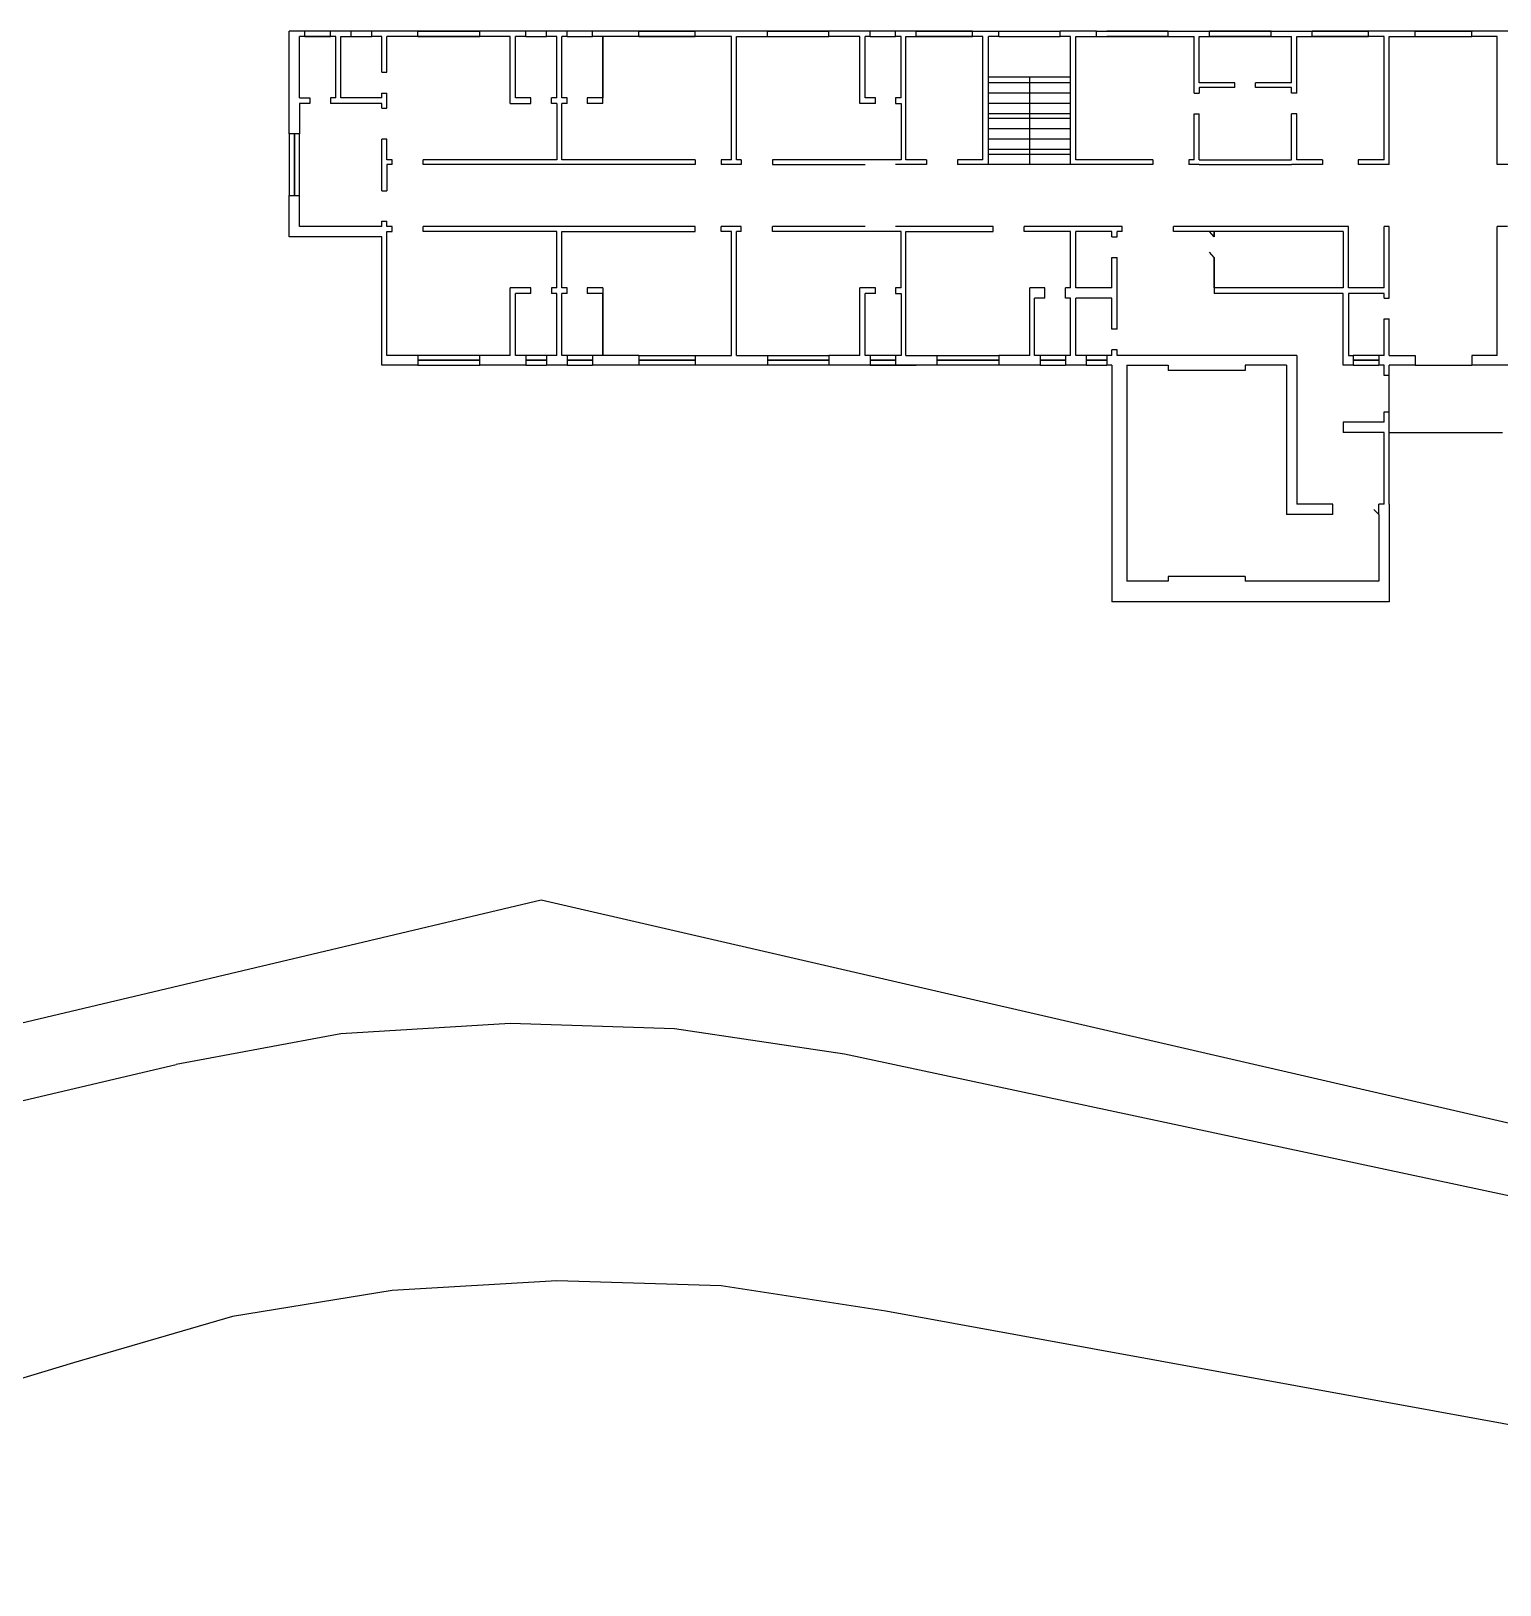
# Model space of a CAD drawing. Header units: millimetres. Extents: x -518.8 to -461.2, y 3.5 to 44.2.
# Drawn here: x -478.692 to -476.873, y 11.266 to 13.19 of the extents above; entities that cross this region are included whole.
import ezdxf

# ---------------------------------------------------------------- set-up
doc = ezdxf.new("R2010")
doc.units = ezdxf.units.MM
doc.header["$MEASUREMENT"] = 0
doc.layers.add('8', color=8, linetype='Continuous')

msp = doc.modelspace()

# ---------------------------------------------------------------- linework, layer by layer
at = {"layer": '8'}
for points in [[(-478.3722, 13.0631), (-478.3722, 13.1902)], [(-478.3527, 13.1902), (-478.3722, 13.1902)], [(-478.3594, 13.1075), (-478.3594, 13.1834)], [(-478.3211, 13.1834), (-478.3527, 13.1834), (-478.3527, 13.1834), (-478.3594, 13.1834)], [(-478.3527, 13.1834), (-478.3527, 13.1902)], [(-478.3211, 13.1902), (-478.3527, 13.1902)], [(-478.3211, 13.1902), (-478.3527, 13.1902)], [(-478.3527, 13.1834), (-478.3211, 13.1834)], [(-478.3211, 13.1834), (-478.3211, 13.1902)], [(-478.3083, 13.1834), (-478.2955, 13.1834), (-478.2955, 13.1834), (-478.2955, 13.1902), (-478.2955, 13.1902), (-478.3211, 13.1902)], [(-478.3143, 13.1834), (-478.3211, 13.1834)], [(-478.3143, 13.1075), (-478.3143, 13.1834)], [(-478.3083, 13.1075), (-478.3083, 13.1834)], [(-478.2699, 13.1902), (-478.2955, 13.1902)], [(-478.2699, 13.1902), (-478.2955, 13.1902)], [(-478.2955, 13.1834), (-478.2699, 13.1834)], [(-478.2955, 13.1834), (-478.2699, 13.1834)], [(-478.2572, 13.1834), (-478.2699, 13.1834), (-478.2699, 13.1902)], [(-478.2128, 13.1902), (-478.2699, 13.1902)], [(-478.2572, 13.1391), (-478.2572, 13.1834)], [(-478.2511, 13.1391), (-478.2511, 13.1834)], [(-478.2128, 13.1834), (-478.2511, 13.1834)], [(-478.2128, 13.1834), (-478.2128, 13.1902)], [(-478.1361, 13.1834), (-478.2128, 13.1834), (-478.2128, 13.1834), (-478.1361, 13.1834), (-478.1361, 13.1834), (-478.1361, 13.1902), (-478.1361, 13.1902), (-478.2128, 13.1902), (-478.2128, 13.1902), (-478.1361, 13.1902)], [(-478.079, 13.1902), (-478.1361, 13.1902)], [(-478.0985, 13.1834), (-478.1361, 13.1834)], [(-478.0985, 13.1007), (-478.0985, 13.1834)], [(-478.0918, 13.1075), (-478.0918, 13.1834)], [(-478.079, 13.1834), (-478.0918, 13.1834)], [(-478.079, 13.1834), (-478.079, 13.1902)], [(-478.0278, 13.1902), (-478.0534, 13.1902), (-478.079, 13.1902)], [(-478.0534, 13.1902), (-478.079, 13.1902)], [(-478.079, 13.1834), (-478.0534, 13.1834)], [(-478.079, 13.1834), (-478.0534, 13.1834)], [(-478.0534, 13.1834), (-478.0534, 13.1902)], [(-478.0406, 13.1834), (-478.0534, 13.1834)], [(-478.0406, 13.1075), (-478.0406, 13.1834)], [(-478.0346, 13.1075), (-478.0346, 13.1834)], [(-478.0278, 13.1834), (-478.0346, 13.1834)], [(-478.0278, 13.1834), (-478.0278, 13.1902)], [(-477.9963, 13.1902), (-478.0278, 13.1902)], [(-477.9963, 13.1902), (-478.0278, 13.1902)], [(-478.0278, 13.1834), (-477.9963, 13.1834)], [(-478.0278, 13.1834), (-477.9963, 13.1834)], [(-477.9963, 13.1834), (-477.9963, 13.1902)], [(-477.9391, 13.1902), (-477.9963, 13.1902)], [(-477.9835, 13.1834), (-477.9963, 13.1834)], [(-477.9835, 13.1007), (-477.9835, 13.1834), (-477.9835, 13.1834), (-477.9835, 13.1075)], [(-477.9391, 13.1834), (-477.9835, 13.1834)], [(-477.9391, 13.1834), (-477.9391, 13.1902)], [(-477.8692, 13.1834), (-477.9391, 13.1834), (-477.9391, 13.1834), (-477.8692, 13.1834), (-477.8692, 13.1834), (-477.8692, 13.1902), (-477.8692, 13.1902), (-477.9391, 13.1902), (-477.9391, 13.1902), (-477.8692, 13.1902)], [(-477.7797, 13.1902), (-477.8692, 13.1902)], [(-477.8241, 13.1834), (-477.8692, 13.1834)], [(-477.8241, 13.0308), (-477.8241, 13.1834)], [(-477.8181, 13.1834), (-477.7797, 13.1834), (-477.7797, 13.1834), (-477.7797, 13.1902)], [(-477.8181, 13.0308), (-477.8181, 13.1834)], [(-477.6654, 13.1834), (-477.7038, 13.1834), (-477.7038, 13.1902), (-477.7038, 13.1902), (-477.7797, 13.1902)], [(-477.7797, 13.1902), (-477.7038, 13.1902)], [(-477.7797, 13.1834), (-477.7038, 13.1834)], [(-477.7797, 13.1834), (-477.7038, 13.1834)], [(-477.6527, 13.1902), (-477.7038, 13.1902)], [(-477.6654, 13.1007), (-477.6654, 13.1834)], [(-477.6587, 13.1075), (-477.6587, 13.1834)], [(-477.6527, 13.1834), (-477.6587, 13.1834)], [(-477.6527, 13.1834), (-477.6527, 13.1902)], [(-477.5955, 13.1902), (-477.6211, 13.1902), (-477.6527, 13.1902)], [(-477.6211, 13.1902), (-477.6527, 13.1902)], [(-477.6083, 13.1834), (-477.5955, 13.1834), (-477.5955, 13.1834), (-477.5955, 13.1902), (-477.6527, 13.1902)], [(-477.6527, 13.1834), (-477.6211, 13.1834)], [(-477.6527, 13.1834), (-477.6211, 13.1834)], [(-477.6143, 13.1834), (-477.6211, 13.1834), (-477.6211, 13.1902)], [(-477.6143, 13.1075), (-477.6143, 13.1834)], [(-477.6083, 13.0308), (-477.6083, 13.1834)], [(-477.5256, 13.1834), (-477.5955, 13.1834), (-477.5955, 13.1834), (-477.5256, 13.1834), (-477.5256, 13.1834), (-477.5256, 13.1902), (-477.5256, 13.1902), (-477.5955, 13.1902), (-477.5955, 13.1902), (-477.5256, 13.1902)], [(-477.5256, 13.1902), (-477.4933, 13.1902), (-477.4933, 13.1902), (-477.4173, 13.1902)], [(-477.5128, 13.1834), (-477.5256, 13.1834)], [(-477.5128, 13.0308), (-477.5128, 13.1834)], [(-477.506, 13.0248), (-477.506, 13.1834)], [(-477.4933, 13.1834), (-477.506, 13.1834)], [(-477.4933, 13.1902), (-477.4173, 13.1902)], [(-477.4933, 13.1834), (-477.4933, 13.1902)], [(-477.4933, 13.1834), (-477.4173, 13.1834)], [(-477.4933, 13.1834), (-477.4173, 13.1834)], [(-477.4173, 13.1834), (-477.4173, 13.1902)], [(-477.3978, 13.1834), (-477.3722, 13.1834), (-477.3722, 13.1834), (-477.3722, 13.1902), (-477.3722, 13.1902), (-477.4173, 13.1902)], [(-477.4045, 13.1834), (-477.4173, 13.1834)], [(-477.4045, 13.0248), (-477.4045, 13.1834)], [(-477.3978, 13.0308), (-477.3978, 13.1834)], [(-477.3722, 13.1902), (-477.2963, 13.1902)], [(-477.3722, 13.1902), (-477.2963, 13.1902)], [(-477.3722, 13.1834), (-477.2963, 13.1834)], [(-477.3722, 13.1834), (-477.2963, 13.1834)], [(-477.2835, 13.1834), (-477.3594, 13.1834), (-477.3594, 13.1834), (-477.2835, 13.1834), (-477.2835, 13.1834), (-477.2835, 13.1902), (-477.2835, 13.1902), (-477.3594, 13.1902), (-477.3594, 13.1902), (-477.2835, 13.1902)], [(-477.2835, 13.1902), (-477.2324, 13.1902)], [(-477.2835, 13.1834), (-477.2511, 13.1834)], [(-477.2511, 13.1135), (-477.2511, 13.1834)], [(-477.2451, 13.1263), (-477.2451, 13.1834)], [(-477.2451, 13.1834), (-477.2324, 13.1834)], [(-477.2324, 13.1834), (-477.1557, 13.1834), (-477.1557, 13.1834), (-477.2324, 13.1834), (-477.2324, 13.1834), (-477.2324, 13.1902), (-477.2324, 13.1902), (-477.1557, 13.1902), (-477.1557, 13.1902), (-477.2324, 13.1902)], [(-477.1557, 13.1902), (-477.1053, 13.1902)], [(-477.1557, 13.1834), (-477.1557, 13.1902)], [(-477.1557, 13.1834), (-477.1308, 13.1834)], [(-477.1308, 13.1263), (-477.1308, 13.1834)], [(-477.1241, 13.1135), (-477.1241, 13.1834)], [(-477.1241, 13.1834), (-477.1053, 13.1834)], [(-477.1053, 13.1834), (-477.0354, 13.1834), (-477.0354, 13.1834), (-477.1053, 13.1834), (-477.1053, 13.1834), (-477.1053, 13.1902), (-477.1053, 13.1902), (-477.0354, 13.1902), (-477.0354, 13.1902), (-477.1053, 13.1902)], [(-476.9775, 13.1902), (-477.0354, 13.1902)], [(-477.0354, 13.1834), (-477.0354, 13.1902)], [(-477.0158, 13.1834), (-477.0354, 13.1834)], [(-477.0158, 13.0308), (-477.0158, 13.1834)], [(-477.0098, 13.1834), (-476.9775, 13.1834), (-476.9775, 13.1834), (-476.9775, 13.1902)], [(-477.0098, 13.0248), (-477.0098, 13.1834)], [(-476.8316, 13.1902), (-476.9075, 13.1902), (-476.9075, 13.1902), (-476.9775, 13.1902)], [(-476.9775, 13.1902), (-476.9075, 13.1902)], [(-476.9775, 13.1834), (-476.9075, 13.1834)], [(-476.9775, 13.1834), (-476.9075, 13.1834)], [(-476.9075, 13.1834), (-476.9075, 13.1902)], [(-476.876, 13.1834), (-476.9075, 13.1834)], [(-476.876, 13.0248), (-476.876, 13.1834)], [(-478.2572, 13.1391), (-478.2511, 13.1391)], [(-477.4045, 13.133), (-477.506, 13.133)], [(-477.4045, 13.1263), (-477.506, 13.1263)], [(-477.4549, 13.0248), (-477.4549, 13.133)], [(-477.2008, 13.1263), (-477.2451, 13.1263)], [(-477.2008, 13.1203), (-477.2008, 13.1263)], [(-477.1752, 13.1203), (-477.1752, 13.1263)], [(-477.1308, 13.1263), (-477.1752, 13.1263)], [(-478.3594, 13.1075), (-478.3466, 13.1075), (-478.3466, 13.1075), (-478.3466, 13.1007), (-478.3594, 13.1007)], [(-478.3143, 13.1075), (-478.3211, 13.1075), (-478.3211, 13.1007)], [(-478.2572, 13.1075), (-478.3083, 13.1075)], [(-478.2572, 13.1075), (-478.2572, 13.1135), (-478.2511, 13.1135)], [(-478.2511, 13.0947), (-478.2511, 13.1135)], [(-478.0985, 13.1007), (-478.073, 13.1007), (-478.073, 13.1007), (-478.073, 13.1075), (-478.073, 13.1075), (-478.0918, 13.1075)], [(-478.0406, 13.1075), (-478.0474, 13.1075)], [(-478.0474, 13.1007), (-478.0474, 13.1075)], [(-478.0278, 13.1075), (-478.0346, 13.1075)], [(-478.0278, 13.1007), (-478.0278, 13.1075)], [(-477.9835, 13.1075), (-478.003, 13.1075), (-478.003, 13.1075), (-478.003, 13.1007)], [(-477.6459, 13.1075), (-477.6587, 13.1075)], [(-477.6459, 13.1007), (-477.6459, 13.1075)], [(-477.6143, 13.1075), (-477.6211, 13.1075), (-477.6211, 13.1075), (-477.6211, 13.1007), (-477.6143, 13.1007), (-477.6143, 13.1007), (-477.6143, 13.0308)], [(-477.4045, 13.1135), (-477.506, 13.1135)], [(-477.2511, 13.1135), (-477.2451, 13.1135)], [(-477.2008, 13.1203), (-477.2451, 13.1203), (-477.2451, 13.1203), (-477.2451, 13.1135)], [(-477.1308, 13.1203), (-477.1752, 13.1203)], [(-477.1308, 13.1135), (-477.1308, 13.1203)], [(-477.1241, 13.1135), (-477.1308, 13.1135)], [(-478.3594, 13.1007), (-478.3594, 13.0631), (-478.3594, 13.0631), (-478.3722, 13.0631), (-478.3722, 13.0631), (-478.3722, 12.9864), (-478.3594, 12.9864), (-478.3594, 12.9864), (-478.3594, 13.0631)], [(-478.2572, 13.1007), (-478.3211, 13.1007)], [(-478.2572, 13.0947), (-478.2572, 13.1007)], [(-478.2572, 13.0947), (-478.2511, 13.0947)], [(-478.0406, 13.1007), (-478.0406, 13.0308), (-478.0406, 13.0308), (-478.206, 13.0308)], [(-478.0406, 13.1007), (-478.0474, 13.1007)], [(-478.0278, 13.1007), (-478.0346, 13.1007)], [(-478.0346, 13.0308), (-478.0346, 13.1007)], [(-477.9835, 13.1007), (-478.003, 13.1007)], [(-477.6459, 13.1007), (-477.6654, 13.1007)], [(-477.4045, 13.1007), (-477.506, 13.1007)], [(-477.4045, 13.0879), (-477.506, 13.0879)], [(-477.2511, 13.0879), (-477.2451, 13.0879)], [(-477.2511, 13.0308), (-477.2511, 13.0879)], [(-477.2451, 13.0308), (-477.2451, 13.0879)], [(-477.1241, 13.0879), (-477.1308, 13.0879)], [(-477.1308, 13.0308), (-477.1308, 13.0879)], [(-477.1241, 13.0308), (-477.1241, 13.0879)], [(-477.4045, 13.0819), (-477.506, 13.0819)], [(-477.4045, 13.0691), (-477.506, 13.0691)], [(-478.3654, 12.9864), (-478.3654, 13.0631), (-478.3654, 13.0631), (-478.3654, 12.9864)], [(-478.2444, 13.0308), (-478.2511, 13.0308), (-478.2511, 13.0308), (-478.2511, 13.0563), (-478.2511, 13.0563), (-478.2572, 13.0563)], [(-478.2572, 12.9924), (-478.2572, 13.0563)], [(-477.4045, 13.0563), (-477.506, 13.0563)], [(-478.2444, 13.0248), (-478.2511, 13.0248), (-478.2511, 13.0248), (-478.2511, 12.9924)], [(-478.2444, 13.0248), (-478.2444, 13.0308)], [(-478.206, 13.0248), (-478.206, 13.0308)], [(-477.8692, 13.0248), (-478.206, 13.0248)], [(-477.8692, 13.0308), (-478.0346, 13.0308)], [(-477.8692, 13.0308), (-477.8692, 13.0248)], [(-477.8241, 13.0308), (-477.8369, 13.0308)], [(-477.8369, 13.0308), (-477.8369, 13.0248)], [(-477.8121, 13.0248), (-477.8369, 13.0248)], [(-477.8121, 13.0308), (-477.8181, 13.0308)], [(-477.8121, 13.0308), (-477.8121, 13.0248)], [(-477.6143, 13.0308), (-477.7737, 13.0308)], [(-477.7737, 13.0308), (-477.7737, 13.0248), (-477.7737, 13.0248), (-477.6587, 13.0248)], [(-477.5827, 13.0248), (-477.6211, 13.0248)], [(-477.5827, 13.0308), (-477.6083, 13.0308)], [(-477.5827, 13.0308), (-477.5827, 13.0248)], [(-477.5444, 13.0308), (-477.5444, 13.0248)], [(-477.5128, 13.0308), (-477.5444, 13.0308)], [(-477.506, 13.0248), (-477.5444, 13.0248)], [(-477.4045, 13.0436), (-477.506, 13.0436)], [(-477.4045, 13.0375), (-477.506, 13.0375)], [(-477.4045, 13.0248), (-477.506, 13.0248)], [(-477.3023, 13.0248), (-477.4045, 13.0248)], [(-477.3023, 13.0308), (-477.3978, 13.0308)], [(-477.3023, 13.0308), (-477.3023, 13.0248)], [(-477.2579, 13.0308), (-477.2579, 13.0248)], [(-477.2511, 13.0308), (-477.2579, 13.0308)], [(-477.2451, 13.0248), (-477.2579, 13.0248)], [(-477.2451, 13.0308), (-477.1308, 13.0308)], [(-477.2451, 13.0248), (-477.1308, 13.0248)], [(-477.0925, 13.0248), (-477.1308, 13.0248)], [(-477.0925, 13.0308), (-477.1241, 13.0308)], [(-477.0925, 13.0308), (-477.0925, 13.0248)], [(-477.0158, 13.0308), (-477.0481, 13.0308)], [(-477.0481, 13.0308), (-477.0481, 13.0248)], [(-477.0098, 13.0248), (-477.0481, 13.0248)], [(-476.8572, 13.0308), (-476.8572, 13.0248), (-476.8572, 13.0248), (-476.876, 13.0248)], [(-478.3722, 12.9353), (-478.3722, 12.9864)], [(-478.3594, 12.9481), (-478.3594, 12.9864)], [(-478.2572, 12.9924), (-478.2511, 12.9924)], [(-478.2572, 12.9481), (-478.3594, 12.9481)], [(-478.2572, 12.9548), (-478.2511, 12.9548)], [(-478.2572, 12.9481), (-478.2572, 12.9548)], [(-478.2511, 12.9481), (-478.2511, 12.9548)], [(-478.2511, 12.9421), (-478.2444, 12.9421), (-478.2444, 12.9421), (-478.2444, 12.9481), (-478.2511, 12.9481)], [(-478.0406, 12.9421), (-478.206, 12.9421), (-478.206, 12.9421), (-478.206, 12.9481)], [(-478.0346, 12.9421), (-477.8692, 12.9421), (-477.8692, 12.9421), (-477.8692, 12.9481), (-477.8692, 12.9481), (-478.206, 12.9481)], [(-477.8369, 12.9421), (-477.8369, 12.9481)], [(-477.8121, 12.9481), (-477.8369, 12.9481)], [(-477.8121, 12.9421), (-477.8121, 12.9481)], [(-477.7737, 12.9421), (-477.7737, 12.9481)], [(-477.6587, 12.9481), (-477.7737, 12.9481)], [(-477.6083, 12.9421), (-477.5, 12.9421), (-477.5, 12.9421), (-477.5, 12.9481), (-477.5, 12.9481), (-477.6211, 12.9481)], [(-477.4617, 12.9421), (-477.4617, 12.9481)], [(-477.3406, 12.9481), (-477.4617, 12.9481)], [(-477.3406, 12.9421), (-477.3406, 12.9481)], [(-477.2767, 12.9421), (-477.2767, 12.9481)], [(-477.2263, 12.9481), (-477.2767, 12.9481)], [(-477.0602, 12.9481), (-477.2263, 12.9481)], [(-477.0602, 12.8721), (-477.0602, 12.9481)], [(-477.0158, 12.8721), (-477.0158, 12.9481)], [(-477.0098, 12.9481), (-477.0158, 12.9481)], [(-477.0098, 12.8594), (-477.0098, 12.9481)], [(-476.8632, 12.9481), (-476.876, 12.9481)], [(-476.876, 12.7887), (-476.876, 12.9481)], [(-478.2572, 12.9353), (-478.3722, 12.9353)], [(-478.2572, 12.7766), (-478.2572, 12.9353)], [(-478.2511, 12.7887), (-478.2511, 12.9421)], [(-478.0406, 12.8721), (-478.0406, 12.9421)], [(-478.0346, 12.8721), (-478.0346, 12.9421)], [(-477.8692, 12.7887), (-477.8241, 12.7887), (-477.8241, 12.7887), (-477.8241, 12.9421), (-477.8241, 12.9421), (-477.8369, 12.9421)], [(-477.8121, 12.9421), (-477.8181, 12.9421)], [(-477.8181, 12.7887), (-477.8181, 12.9421)], [(-477.6143, 12.9421), (-477.7737, 12.9421)], [(-477.6143, 12.8721), (-477.6143, 12.9421)], [(-477.6083, 12.7887), (-477.6083, 12.9421)], [(-477.4045, 12.9421), (-477.4617, 12.9421)], [(-477.4045, 12.8721), (-477.4045, 12.9421)], [(-477.3978, 12.8721), (-477.3978, 12.9421)], [(-477.3534, 12.9421), (-477.3978, 12.9421)], [(-477.3534, 12.9353), (-477.3534, 12.9421)], [(-477.3534, 12.9353), (-477.3466, 12.9353)], [(-477.3466, 12.9353), (-477.3466, 12.9421)], [(-477.3406, 12.9421), (-477.3466, 12.9421)], [(-477.2263, 12.9421), (-477.2767, 12.9421)], [(-477.2263, 12.9353), (-477.2324, 12.9421)], [(-477.2263, 12.9353), (-477.2263, 12.9421), (-477.2263, 12.9421), (-477.2263, 12.9353)], [(-477.0669, 12.9421), (-477.0669, 12.8721), (-477.0669, 12.8721), (-477.2263, 12.8721)], [(-477.0669, 12.9421), (-477.2263, 12.9421)], [(-477.3534, 12.9097), (-477.3466, 12.9097)], [(-477.3534, 12.8721), (-477.3534, 12.9097)], [(-477.3466, 12.821), (-477.3466, 12.9097)], [(-477.2263, 12.9097), (-477.2324, 12.9165)], [(-477.2263, 12.8721), (-477.2263, 12.9097), (-477.2263, 12.9097), (-477.2263, 12.8654)], [(-478.073, 12.8721), (-478.0985, 12.8721)], [(-478.0985, 12.7887), (-478.0985, 12.8721)], [(-478.073, 12.8654), (-478.073, 12.8721)], [(-478.0406, 12.8721), (-478.0474, 12.8721), (-478.0474, 12.8721), (-478.0474, 12.8654)], [(-478.0278, 12.8721), (-478.0346, 12.8721)], [(-478.0278, 12.8654), (-478.0278, 12.8721)], [(-477.9835, 12.8721), (-478.003, 12.8721), (-478.003, 12.8721), (-478.003, 12.8654)], [(-477.9835, 12.8721), (-477.9835, 12.7887), (-477.9835, 12.7887), (-477.9835, 12.8654)], [(-477.6459, 12.8721), (-477.6654, 12.8721)], [(-477.6654, 12.7887), (-477.6654, 12.8721)], [(-477.6459, 12.8654), (-477.6459, 12.8721)], [(-477.6143, 12.8721), (-477.6211, 12.8721), (-477.6211, 12.8721), (-477.6211, 12.8654), (-477.6143, 12.8654)], [(-477.4361, 12.8721), (-477.4549, 12.8721)], [(-477.4549, 12.7887), (-477.4549, 12.8721)], [(-477.4361, 12.8594), (-477.4361, 12.8721)], [(-477.4105, 12.8594), (-477.4105, 12.8721)], [(-477.4045, 12.8721), (-477.4105, 12.8721)], [(-477.3534, 12.8721), (-477.3978, 12.8721)], [(-477.0158, 12.8721), (-477.0602, 12.8721)], [(-478.073, 12.8654), (-478.0918, 12.8654)], [(-478.0918, 12.7887), (-478.0918, 12.8654)], [(-478.0406, 12.8654), (-478.0474, 12.8654)], [(-478.0406, 12.7887), (-478.0406, 12.8654)], [(-478.0278, 12.8654), (-478.0346, 12.8654)], [(-478.0346, 12.7887), (-478.0346, 12.8654)], [(-477.9835, 12.8654), (-478.003, 12.8654)], [(-477.6459, 12.8654), (-477.6587, 12.8654)], [(-477.6587, 12.7887), (-477.6587, 12.8654)], [(-477.6143, 12.8654), (-477.6143, 12.7887), (-477.6143, 12.7887), (-477.6211, 12.7887), (-477.6211, 12.7766), (-477.6211, 12.7766), (-477.5955, 12.7766)], [(-477.4361, 12.8594), (-477.4489, 12.8594)], [(-477.4489, 12.7887), (-477.4489, 12.8594)], [(-477.4045, 12.8594), (-477.4105, 12.8594)], [(-477.4045, 12.7887), (-477.4045, 12.8594)], [(-477.3978, 12.7887), (-477.3978, 12.8594)], [(-477.3534, 12.8594), (-477.3978, 12.8594)], [(-477.3534, 12.821), (-477.3534, 12.8594)], [(-477.0669, 12.8654), (-477.2263, 12.8654)], [(-477.0602, 12.8654), (-477.0602, 12.7887), (-477.0602, 12.7887), (-477.0542, 12.7887), (-477.0542, 12.7887), (-477.0542, 12.7766), (-477.0542, 12.7766), (-477.0669, 12.7766), (-477.0669, 12.8654)], [(-477.0158, 12.8654), (-477.0602, 12.8654)], [(-477.0158, 12.8594), (-477.0158, 12.8654)], [(-477.0158, 12.8594), (-477.0098, 12.8594)], [(-477.0158, 12.8338), (-477.0098, 12.8338)], [(-477.0158, 12.7887), (-477.0158, 12.8338)], [(-477.0098, 12.7887), (-477.0098, 12.8338)], [(-477.3466, 12.821), (-477.3534, 12.821)], [(-477.3466, 12.7954), (-477.3534, 12.7954)], [(-477.3534, 12.7887), (-477.3534, 12.7954)], [(-477.3466, 12.7887), (-477.3466, 12.7954)], [(-478.2128, 12.7766), (-478.2572, 12.7766)], [(-478.2128, 12.7887), (-478.2511, 12.7887)], [(-478.2128, 12.7887), (-478.2128, 12.7766), (-478.2128, 12.7766), (-478.1361, 12.7766), (-478.1361, 12.7887), (-478.1361, 12.7887), (-478.2128, 12.7887)], [(-478.1361, 12.7827), (-478.2128, 12.7827), (-478.1361, 12.7827)], [(-478.0985, 12.7887), (-478.1361, 12.7887)], [(-478.079, 12.7766), (-478.1361, 12.7766)], [(-478.079, 12.7887), (-478.0918, 12.7887)], [(-478.079, 12.7887), (-478.079, 12.7766)], [(-478.0534, 12.7887), (-478.079, 12.7887)], [(-478.0534, 12.7827), (-478.079, 12.7827), (-478.0534, 12.7827)], [(-478.079, 12.7766), (-478.0534, 12.7766)], [(-478.0406, 12.7887), (-478.0534, 12.7887)], [(-478.0534, 12.7887), (-478.0534, 12.7766)], [(-478.0278, 12.7766), (-478.0534, 12.7766)], [(-478.0278, 12.7887), (-478.0346, 12.7887)], [(-478.0278, 12.7887), (-478.0278, 12.7766)], [(-477.9963, 12.7887), (-478.0278, 12.7887)], [(-477.9963, 12.7827), (-478.0278, 12.7827), (-477.9963, 12.7827)], [(-478.0278, 12.7766), (-477.9963, 12.7766)], [(-477.9835, 12.7887), (-477.9963, 12.7887)], [(-477.9963, 12.7887), (-477.9963, 12.7766)], [(-477.9391, 12.7766), (-477.9963, 12.7766)], [(-477.9391, 12.7887), (-477.9835, 12.7887)], [(-477.9391, 12.7887), (-477.9391, 12.7766)], [(-477.9391, 12.7887), (-477.8692, 12.7887)], [(-477.9391, 12.7827), (-477.8692, 12.7827), (-477.9391, 12.7827)], [(-477.8692, 12.7766), (-477.9391, 12.7766)], [(-477.8692, 12.7887), (-477.8692, 12.7766)], [(-477.7797, 12.7766), (-477.8692, 12.7766)], [(-477.8181, 12.7887), (-477.7797, 12.7887), (-477.7797, 12.7887), (-477.7797, 12.7766)], [(-477.7797, 12.7887), (-477.7038, 12.7887)], [(-477.7797, 12.7827), (-477.7038, 12.7827), (-477.7797, 12.7827)], [(-477.7038, 12.7766), (-477.7797, 12.7766)], [(-477.6654, 12.7887), (-477.7038, 12.7887), (-477.7038, 12.7766)], [(-477.6527, 12.7766), (-477.7038, 12.7766)], [(-477.6527, 12.7887), (-477.6587, 12.7887)], [(-477.6527, 12.7887), (-477.6527, 12.7766)], [(-477.6211, 12.7887), (-477.6527, 12.7887)], [(-477.6083, 12.7887), (-477.5699, 12.7887), (-477.5699, 12.7887), (-477.5699, 12.7766), (-477.5699, 12.7766), (-477.6527, 12.7766)], [(-477.6211, 12.7827), (-477.6527, 12.7827), (-477.6211, 12.7827)], [(-477.6527, 12.7766), (-477.6211, 12.7766)], [(-477.5699, 12.7887), (-477.4933, 12.7887)], [(-477.5699, 12.7827), (-477.4933, 12.7827), (-477.5699, 12.7827)], [(-477.4933, 12.7766), (-477.5699, 12.7766)], [(-477.4933, 12.7887), (-477.4933, 12.7766)], [(-477.4549, 12.7887), (-477.4933, 12.7887)], [(-477.4421, 12.7766), (-477.4933, 12.7766)], [(-477.4421, 12.7887), (-477.4489, 12.7887)], [(-477.4105, 12.7887), (-477.4421, 12.7887)], [(-477.4421, 12.7887), (-477.4421, 12.7766)], [(-477.4421, 12.7827), (-477.4105, 12.7827), (-477.4421, 12.7827)], [(-477.4421, 12.7766), (-477.4105, 12.7766)], [(-477.4105, 12.7887), (-477.4105, 12.7766)], [(-477.4045, 12.7887), (-477.4105, 12.7887)], [(-477.385, 12.7766), (-477.4105, 12.7766)], [(-477.385, 12.7887), (-477.3978, 12.7887)], [(-477.3594, 12.7887), (-477.385, 12.7887)], [(-477.385, 12.7887), (-477.385, 12.7766)], [(-477.385, 12.7827), (-477.3594, 12.7827), (-477.385, 12.7827)], [(-477.385, 12.7766), (-477.3594, 12.7766)], [(-477.3594, 12.7887), (-477.3594, 12.7766)], [(-477.3534, 12.7887), (-477.3594, 12.7887)], [(-477.3534, 12.7766), (-477.3594, 12.7766)], [(-477.3534, 12.7766), (-477.3534, 12.4834)], [(-477.3406, 12.7887), (-477.3466, 12.7887)], [(-477.1241, 12.7887), (-477.3466, 12.7887)], [(-477.3346, 12.7766), (-477.3346, 12.509)], [(-477.3346, 12.7766), (-477.2835, 12.7766)], [(-477.2835, 12.7766), (-477.2835, 12.7699)], [(-477.188, 12.7766), (-477.188, 12.7699)], [(-477.1369, 12.7766), (-477.188, 12.7766)], [(-477.1369, 12.7766), (-477.1369, 12.5917)], [(-477.1241, 12.7887), (-477.1241, 12.6045)], [(-477.0226, 12.7887), (-477.0542, 12.7887)], [(-477.0226, 12.7827), (-477.0542, 12.7827), (-477.0226, 12.7827)], [(-477.0542, 12.7766), (-477.0226, 12.7766)], [(-477.0226, 12.7887), (-477.0226, 12.7766)], [(-477.0158, 12.7887), (-477.0226, 12.7887)], [(-477.0158, 12.7766), (-477.0226, 12.7766)], [(-477.0158, 12.7639), (-477.0158, 12.7766)], [(-477.0098, 12.7887), (-476.9775, 12.7887), (-476.9775, 12.7887), (-476.9775, 12.7766)], [(-477.0098, 12.7639), (-477.0098, 12.7766)], [(-476.9775, 12.7766), (-477.0098, 12.7766)], [(-476.9775, 12.7766), (-476.9075, 12.7766)], [(-476.876, 12.7887), (-476.9075, 12.7887)], [(-476.9075, 12.7887), (-476.9075, 12.7766)], [(-476.8316, 12.7766), (-476.9075, 12.7766)], [(-477.188, 12.7699), (-477.2835, 12.7699)], [(-477.0158, 12.706), (-477.0158, 12.7188), (-477.0158, 12.7188), (-477.0098, 12.7188), (-477.0098, 12.7188), (-477.0098, 12.7639), (-477.0098, 12.7639), (-477.0158, 12.7639)], [(-477.0098, 12.6045), (-477.0098, 12.7188)], [(-477.0158, 12.706), (-477.0669, 12.706)], [(-477.0669, 12.706), (-477.0669, 12.6932)], [(-477.0158, 12.6932), (-477.0669, 12.6932)], [(-477.0158, 12.6045), (-477.0158, 12.6932)], [(-477.0098, 12.6932), (-476.8692, 12.6932)], [(-477.0797, 12.5917), (-477.0797, 12.6045), (-477.0797, 12.6045), (-477.1241, 12.6045)], [(-477.0226, 12.5917), (-477.0226, 12.6045)], [(-477.0158, 12.6045), (-477.0226, 12.6045)], [(-477.0098, 12.6045), (-477.0098, 12.4834)], [(-477.0797, 12.5917), (-477.1369, 12.5917)], [(-477.0226, 12.5917), (-477.0286, 12.5977)], [(-477.0226, 12.5917), (-477.0226, 12.509)], [(-477.188, 12.515), (-477.2835, 12.515), (-477.2835, 12.515), (-477.2835, 12.509), (-477.3346, 12.509)], [(-477.188, 12.515), (-477.188, 12.509)], [(-477.0226, 12.509), (-477.188, 12.509)], [(-477.0098, 12.4834), (-477.3534, 12.4834)], [(-478.0602, 12.1142), (-479.1617, 11.8533)], [(-476.0993, 11.6624), (-478.0602, 12.1142)], [(-479.594, 11.9744), (-479.5369, 11.8849), (-479.4602, 11.815), (-479.3647, 11.7639), (-479.2632, 11.7451), (-479.1617, 11.7578), (-479.1617, 11.7578), (-478.5121, 11.9105)], [(-477.6842, 11.9233), (-477.8948, 11.9548), (-478.0985, 11.9616), (-478.3083, 11.9488), (-478.5121, 11.9105)], [(-475.5324, 11.4646), (-477.6842, 11.9233)], [(-477.6331, 11.6052), (-477.8369, 11.6368), (-478.0406, 11.6428), (-478.2444, 11.6308), (-478.4421, 11.5985), (-478.6391, 11.5413)], [(-476.0226, 11.312), (-477.6331, 11.6052)], [(-478.6391, 11.5413), (-481.294, 10.7391)]]:
    msp.add_lwpolyline(points, dxfattribs=at)

doc.saveas('drawing.dxf')
